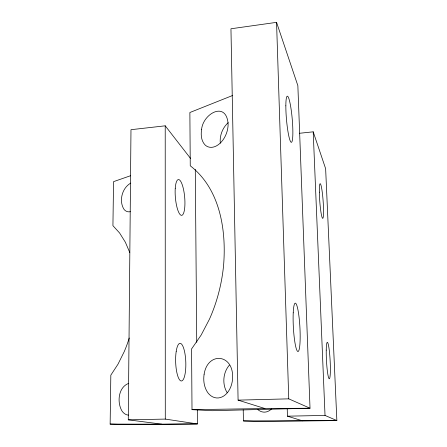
<?xml version="1.0" encoding="UTF-8"?>
<svg xmlns="http://www.w3.org/2000/svg" width="447" height="447" viewBox="0 0 447 447"><rect width="100%" height="100%" fill="white"/><g stroke="black" fill="none" stroke-linecap="round" stroke-linejoin="round"><path stroke-width="0.67" d="M197.306 409.988L197.423 423.94L161.982 424.186L128.272 419.822L130.982 129.691L165.217 125.819L190.59 158.495M128.272 419.822L165.289 419.09L197.423 423.94L127.998 424.65L110.141 424.091L110.828 375.156L117.997 364.188L124.205 351.7A93.188 55.607 -80.8 0 0 129.25 338.01M229.345 365.177C222.924 372.563 222.019 384.414 227.165 392.723M228.216 122.646C222.595 127.697 219.499 135.653 220.304 143.169M130.775 183.102C122.02 187.885 118.6 201.178 124.137 209.537A15.159 9.437 -75 0 0 130.379 211.694M232.58 95.502L189.874 112.51L190.254 165.792C219.997 188.779 226.478 229.948 223.595 265.294A114.158 74.124 -78.4 0 1 209.403 319.275L201.161 335.043L191.573 348.939L192.009 409.664L212.28 410.698L310.022 408.223L297.858 85.651L276.553 22.35L230.954 28.776L238.089 400.132L264.959 408.547L310.022 408.223L288.756 398.847L238.089 400.132M130.619 175.705L113.544 181.65L112.929 225.674L119.595 232.988L125.361 242.207L129.781 252.555M128.786 383.336C118.315 387.096 116.835 402.222 121.919 410.888A16.165 10.41 -85.7 0 0 128.485 415.112M299.322 133.295L313.202 131.826L325.639 168.709L336.859 420.571L258.344 421.527L243.447 420.929L243.218 409.91M287.214 408.513L287.46 416.179L325.025 415.425L336.859 420.571L243.447 420.929M192.009 409.664L264.959 408.547M110.141 424.091L161.982 424.186M287.46 416.179L302.479 420.811M313.202 131.826L325.025 415.425M276.553 22.35L288.756 398.847M195.283 169.368L196.741 342.335M165.217 125.819L165.289 419.09M257.835 409.564A15.662 11.879 -87.7 0 0 264.808 412.134A15.662 11.873 -87.7 0 0 271.564 408.888M204.123 374.178C203.122 380.62 204.1 387.527 207.972 392.907A20.193 14.544 -85.5 0 0 218.209 397.964A20.193 14.544 -85.5 0 0 228.518 391.198A20.037 14.433 -85.5 0 0 232.63 376.447C232.675 353.767 207.626 351.845 204.123 374.178M201.575 129.63C200.748 134.944 201.223 140.984 205.151 145.035A19.003 12.628 -69.4 0 0 214.683 146.694A18.997 12.628 -69.4 0 0 224.277 137.967A18.852 12.527 -69.4 0 0 228.11 123.925C226.389 100.402 202.826 113.694 201.575 129.63M326.243 350.113A18.238 1.827 86.9 0 0 329.132 378.721A18.238 1.827 86.9 0 0 329.556 352.912A18.238 1.827 86.9 0 0 326.243 350.113M319.342 192.143A17.405 1.687 85.8 0 0 322.678 218.354A17.405 1.687 85.8 0 0 322.293 192.501A17.405 1.687 85.8 0 0 319.342 192.143M293.226 312.816A24.233 3.269 86.8 0 0 297.585 351.359A24.233 3.269 86.8 0 0 299.132 317.845A24.233 3.269 86.8 0 0 293.226 312.816M285.845 105.81A23.155 2.883 85 0 0 291.053 142.213A23.155 2.883 85 0 0 291.176 109.755A23.155 2.883 85 0 0 285.845 105.81M176.207 351.376A18.83 5.062 87.9 0 0 180.912 380.905A18.83 5.062 87.9 0 0 185.047 354.186A18.83 5.062 87.9 0 0 176.207 351.376M175.258 188.248A17.981 4.643 84.8 0 0 181.465 215.353A17.981 4.643 84.8 0 0 183.365 188.723A17.981 4.643 84.8 0 0 175.258 188.248"/></g></svg>
